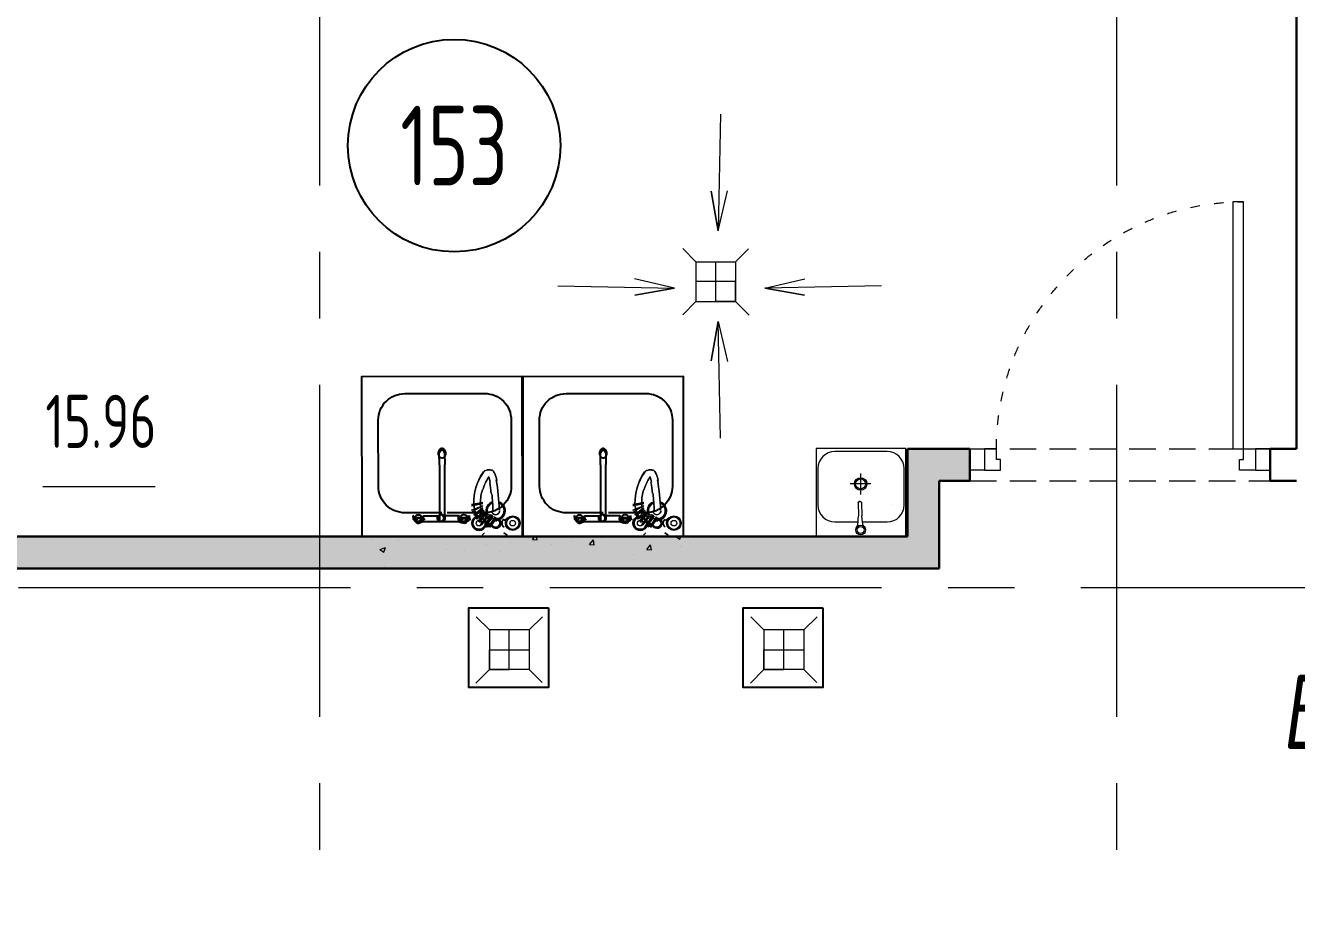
# Model space of a CAD drawing. Header units: millimetres. Extents: x -265044 to 366616, y 0 to 292181.
# Drawn here: x -216342 to -211555, y 114395 to 117716 of the extents above; entities that cross this region are included whole.
import ezdxf
from ezdxf.enums import TextEntityAlignment as Align

# ---------------------------------------------------------------- set-up
doc = ezdxf.new("R2010")
doc.units = ezdxf.units.MM
doc.header["$MEASUREMENT"] = 0
for name, pattern in [('ACAD_ISO03W100', [30, 12, -18]), ('ADSK_Штриховая_ш2 п1', [3, 2, -1]), ('CENTER', [2, 1.25, -0.25, 0.25, -0.25])]:
    doc.linetypes.add(name, pattern=pattern)
doc.layers.get('0').update_dxf_attribs({"color": 250, "lineweight": 9})
for name, color, linetype, lineweight in [('АР_Двери', 5, 'Continuous', 18), ('АР_Маркер экспликации', 239, 'Continuous', 13), ('АР_Номер помещения', 1, 'Continuous', 25), ('АР_Оси', 193, 'Continuous', 9), ('АР_Перегородки газоблок', 165, 'Continuous', 30), ('АР_Перегородки газоблок_Штрих', 165, 'Continuous', 5), ('АР_Помещения_площадь', 19, 'Continuous', 9), ('АР_тонкая линия', 250, 'Continuous', 0), ('ТХ_пищеблок', 30, 'Continuous', 20)]:
    doc.layers.add(name, color=color, linetype=linetype, lineweight=lineweight)
doc.layers.add('АР_ПБ_Двери', color=7, linetype='Continuous', lineweight=15, true_color=0xdb0000)
doc.layers.add('ТХ_ВК_оборуд.ТХ', color=250, linetype='Continuous')
doc.layers.add('ТХ_ВК_трапы', color=5, linetype='Continuous')
doc.styles.add('ISOCPEUR', font='isocpeur.ttf', dxfattribs={"width": 0.7})
doc.styles.get("Standard").update_dxf_attribs({"font": 'isocpeur.ttf'})
doc.styles.add('Архитект', font='isocpeur.ttf', dxfattribs={"width": 0.8, "oblique": 8})

# ---------------------------------------------------------------- blocks, each defined once
blk = doc.blocks.new('*U1050')
at = {"color": 8}
for points in [[(-55, -80), (-55, 0), (-115, 0), (-115, -40), (-100, -40), (-100, -80), (-55, -80)], [(0, 0), (0, -80), (-55, -80), (-55, 0), (0, 0)], [(-1130, 0), (-1130, -80), (-1075, -80), (-1075, 0), (-1130, 0)], [(-1075, -80), (-1075, 0), (-1015, 0), (-1015, -40), (-1030, -40), (-1030, -80), (-1075, -80)]]:
    blk.add_lwpolyline(points, dxfattribs=at)
blk.add_lwpolyline([(-100, -80), (-100, -1010), (-140, -1010), (-140, -80)], close=True, dxfattribs=at)
at = {"color": 8, "linetype": 'ACAD_ISO03W100', "ltscale": 3}
blk.add_arc((-100, -80), 930, 180, 270, dxfattribs=at)
blk = doc.blocks.new('*U52')
at = {"layer": 'АР_Номер помещения', "color": 8}
blk.add_circle((2520.3, -1416.1), 400, dxfattribs=at)
at = {"layer": 'АР_Помещения_площадь', "color": 8}
blk.add_line((1394.2, -2700.6), (971.9, -2700.6), dxfattribs=at)
at = {"color": 8, "style": 'ISOCPEUR', "width": 0.7, "flags": 1}
blk.add_attdef('КАТЕГОРИЯ', (-499.2, -2092.2), '', height=250, dxfattribs=at)
at = {"layer": 'АР_Номер помещения', "color": 8, "style": 'ISOCPEUR', "width": 0.7}
blk.add_attdef('НОМЕР_ПОМЕЩЕНИЯ', text='', height=300, dxfattribs=at).set_placement((2520.3, -1416.1), align=Align.MIDDLE_CENTER)
at = {"layer": 'АР_Помещения_площадь', "color": 8, "lineweight": 30, "width": 0.7, "flags": 104}
blk.add_attdef('ИМЯ_ПОМЕЩЕНИЯ', text='', height=100, dxfattribs=at).set_placement((157.6, 1217.1), align=Align.MIDDLE_CENTER)
at = {"layer": 'АР_Помещения_площадь', "color": 8, "style": 'ISOCPEUR', "width": 0.7}
blk.add_attdef('ПЛОЩАДЬ_ПОМЕЩЕНИЯ', text='', height=200, dxfattribs=at).set_placement((1399.1, -2454.1), align=Align.MIDDLE_RIGHT)
blk = doc.blocks.new('Трап ТХ')
at = {"layer": 'ТХ_ВК_трапы', "color": 8, "lineweight": 0}
for p, q in [((305243.2, -196674.3), (305292.9, -196724.5)), ((305491.2, -196675.5), (305442.2, -196724.5)), ((305292.9, -196724.5), (305292.9, -196874.5)), ((305292.9, -196724.5), (305442.2, -196724.5)), ((305367.6, -196874.5), (305367.6, -196724.5)), ((305442.2, -196724.5), (305442.2, -196874.5)), ((305442.2, -196799.5), (305292.9, -196799.5)), ((305442.2, -196874.5), (305442.2, -196799.5)), ((305243.2, -196924.3), (305292.9, -196874.5)), ((305292.9, -196874.5), (305442.2, -196874.5)), ((305442.2, -196874.5), (305367.6, -196874.5)), ((305493.2, -196925.5), (305442.2, -196874.5))]:
    blk.add_line(p, q, dxfattribs=at)
blk = doc.blocks.new('A$C6f2de472')
at = {"layer": 'АР_тонкая линия', "color": 8, "ltscale": 100}
for p, q in [((54.6, -68.5), (54.6, -734.3)), ((54.6, -734.3), (103.6, -505.6)), ((54.6, -734.3), (9.6, -509.7)), ((9.6, -509.7), (54.6, -734.3))]:
    blk.add_line(p, q, dxfattribs=at)

msp = doc.modelspace()

# ---------------------------------------------------------------- hatches: boundary and pattern name
at = {"layer": 'АР_Перегородки газоблок_Штрих', "ltscale": 100}
h = msp.add_hatch(dxfattribs=at)
h.set_pattern_fill('AR-CONC', color=8, scale=30)
h.set_pattern_definition([(50, (0, 0), (215.17805, -18.82564), [22.5, -247.5]), (355, (0, 0), (-41.6254, 225.65764), [18, -198]), (100.45144, (17.93, -1.57), (173.55265, 206.832), [19.12206, -210.34263]), (46.1842, (0, 60), (320.1724, -49.65578), [33.75, -371.25]), (96.63564, (26.68, 55.86), (280.3986, 292.23558), [28.6831, -315.51413]), (351.18416, (0, 60), (280.3986, 292.2356), [27, -297]), (21, (30, 45), (179.07212, -120.78567), [22.5, -247.5]), (326, (30, 45), (72.9946, 217.54501), [18, -198]), (71.45144, (44.92, 34.93), (252.06671, 96.75935), [19.12206, -210.34263]), (37.5, (0, 0), (3.647957, 99.868156), [0, -195.6, 0, -201, 0, -198.75]), (7.5, (0, 0), (78.92086, 118.323514), [0, -114.6, 0, -191.1, 0, -75.75]), (327.5, (-66.9, 0), (160.14673, -6.766462), [0, -75, 0, -234, 0, -310.5]), (317.5, (-96.9, 0), (174.95585, 30.031495), [0, -97.5, 0, -155.4, 0, -220.5])])
h.paths.add_polyline_path([(-212900.8, 116002.3), (-212785.4, 116002.3), (-212785.4, 116122.3), (-213020.8, 116122.3), (-213020.8, 115792), (-217983.9, 115791.9), (-217983.9, 115671.9), (-212900.8, 115672)])

# ---------------------------------------------------------------- linework, layer by layer
at = {"layer": 'АР_Оси', "color": 8, "linetype": 'CENTER', "ltscale": 1000}
for p, q in [((-215233.9, 134363.2), (-215233.9, 78630.8)), ((-212233.9, 134363.2), (-212233.9, 78630.8)), ((-224367.6, 115600.7), (-141189.2, 115600.7))]:
    msp.add_line(p, q, dxfattribs=at)
at = {"layer": 'АР_Перегородки газоблок', "color": 8, "ltscale": 100}
for p, q in [((-217983.9, 115791.9), (-213020.8, 115792)), ((-217983.9, 115671.9), (-212900.8, 115672))]:
    msp.add_line(p, q, dxfattribs=at)
for points in [[(-211555.4, 116122.3), (-211555.4, 118218.1)], [(-213020.8, 115792), (-213020.8, 116122.3)], [(-213020.8, 116122.3), (-212785.4, 116122.3)], [(-212785.4, 116122.3), (-212785.4, 116002.3)], [(-211655.4, 116002.3), (-211655.4, 116122.3)], [(-211655.4, 116122.3), (-211555.4, 116122.3)], [(-212900.8, 116002.3), (-212900.8, 115672)], [(-212785.4, 116002.3), (-212900.8, 116002.3)], [(-211555.4, 116002.3), (-211655.4, 116002.3)]]:
    msp.add_lwpolyline(points, dxfattribs=at)
at = {"layer": 'АР_Перегородки газоблок_Штрих', "color": 8, "linetype": 'Continuous', "ltscale": 100}
for p, q in [((-213079.5, 115912), (-213079.5, 115912)), ((-215039.8, 115780.5), (-215039.8, 115780.5)), ((-214964.7, 115790.4), (-214964.7, 115790.4)), ((-214448.1, 115783.4), (-214448.1, 115783.4)), ((-214432.7, 115781.4), (-214423.8, 115791.9)), ((-214432.7, 115781.4), (-214414.8, 115779.8)), ((-214414.8, 115779.8), (-214417, 115791.9)), ((-214217.5, 115762.5), (-214203, 115779.8)), ((-214199.6, 115761), (-214203, 115779.8)), ((-214173.7, 115786.6), (-214173.7, 115786.6)), ((-213971.3, 115791.6), (-213971.3, 115791.6)), ((-213892.4, 115791.9), (-213877.5, 115781.9)), ((-213877.5, 115781.9), (-213874.1, 115791.9)), ((-215006.8, 115743.3), (-214985.8, 115751.3)), ((-215006.8, 115743.3), (-214991.8, 115733.2)), ((-214991.8, 115733.2), (-214985.8, 115751.3)), ((-214937, 115776), (-214937, 115776)), ((-214755.4, 115741.7), (-214755.4, 115741.7)), ((-214690.1, 115740.2), (-214690.1, 115740.2)), ((-214603.9, 115760.9), (-214603.9, 115760.9)), ((-214551.9, 115736.8), (-214551.9, 115736.8)), ((-214515.2, 115770.2), (-214515.2, 115770.2)), ((-214362.4, 115761.8), (-214362.4, 115761.8)), ((-214287.3, 115771.7), (-214287.3, 115771.7)), ((-214217.5, 115762.5), (-214199.6, 115761)), ((-214002.3, 115743.7), (-213987.9, 115761)), ((-214002.3, 115743.7), (-213984.4, 115742.2)), ((-213990.4, 115746.4), (-213990.4, 115746.4)), ((-213984.4, 115742.2), (-213987.9, 115761)), ((-213875.7, 115755.3), (-213875.7, 115755.3)), ((-213836.3, 115767.5), (-213836.3, 115767.5)), ((-214050.7, 115725.3), (-214050.7, 115725.3)), ((-214990.6, 115678.9), (-214990.6, 115678.9))]:
    msp.add_line(p, q, dxfattribs=at)
at = {"layer": 'АР_тонкая линия', "color": 8, "linetype": 'ADSK_Штриховая_ш2 п1', "ltscale": 50}
for p, q in [((-212785.4, 116122.3), (-211655.4, 116122)), ((-212785.4, 116002.3), (-211655.4, 116001.8))]:
    msp.add_line(p, q, dxfattribs=at)
at = {"layer": 'ТХ_ВК_оборуд.ТХ', "color": 8, "elevation": 171.1}
for points in [[(-214372.4, 115523.9), (-214372.4, 115223.9), (-214672.4, 115223.9), (-214672.4, 115523.9)], [(-213338.5, 115523.9), (-213338.5, 115223.9), (-213638.5, 115223.9), (-213638.5, 115523.9)]]:
    msp.add_lwpolyline(points, close=True, dxfattribs=at)
at = {"layer": 'ТХ_пищеблок', "color": 8, "linetype": 'ByBlock', "lineweight": -2, "ltscale": 100}
for p, q in [((-214786.1, 116108.6, 0), (-214782.1, 116118.6, 0)), ((-214783.1, 116106.6, 0), (-214776.1, 116118.6, 0)), ((-214782.1, 116118.6, 0), (-214775.1, 116124.6, 0)), ((-214776.1, 116118.6, 0), (-214770.1, 116118.7, 0)), ((-214775.1, 116124.6, 0), (-214771.1, 116124.7, 0)), ((-214771.1, 116124.7, 0), (-214764.1, 116118.7, 0)), ((-214770.1, 116118.7, 0), (-214763.1, 116106.7, 0)), ((-214764.1, 116118.7, 0), (-214760.1, 116108.7, 0)), ((-214179.1, 116108.6, 0), (-214175.1, 116118.6, 0)), ((-214176.1, 116106.6, 0), (-214169.1, 116118.6, 0)), ((-214175.1, 116118.6, 0), (-214168.1, 116124.6, 0)), ((-214169.1, 116118.6, 0), (-214163.1, 116118.7, 0)), ((-214168.1, 116124.6, 0), (-214164.1, 116124.7, 0)), ((-214164.1, 116124.7, 0), (-214157.1, 116118.7, 0)), ((-214163.1, 116118.7, 0), (-214156.1, 116106.7, 0)), ((-214157.1, 116118.7, 0), (-214153.1, 116108.7, 0)), ((-214786.1, 116102.6, 0), (-214786.1, 116108.6, 0)), ((-214782, 116092.6, 0), (-214786.1, 116102.6, 0)), ((-214783, 116062.6, 0), (-214783.1, 116106.6, 0)), ((-214775, 116086.6, 0), (-214782, 116092.6, 0)), ((-214771, 116086.7, 0), (-214775, 116086.6, 0)), ((-214764, 116092.7, 0), (-214771, 116086.7, 0)), ((-214760.1, 116102.7, 0), (-214764, 116092.7, 0)), ((-214763.1, 116106.7, 0), (-214763, 116062.7, 0)), ((-214760.1, 116108.7, 0), (-214760.1, 116102.7, 0)), ((-214179.1, 116102.6, 0), (-214179.1, 116108.6, 0)), ((-214175, 116092.6, 0), (-214179.1, 116102.6, 0)), ((-214176, 116062.6, 0), (-214176.1, 116106.6, 0)), ((-214168, 116086.6, 0), (-214175, 116092.6, 0)), ((-214164, 116086.7, 0), (-214168, 116086.6, 0)), ((-214157, 116092.7, 0), (-214164, 116086.7, 0)), ((-214153.1, 116102.7, 0), (-214157, 116092.7, 0)), ((-214156.1, 116106.7, 0), (-214156, 116062.7, 0)), ((-214153.1, 116108.7, 0), (-214153.1, 116102.7, 0)), ((-214783, 116062.6, 0), (-214782.8, 115853.7, 0)), ((-214762.8, 115853.6, 0), (-214763, 116062.7, 0)), ((-214176, 116062.6, 0), (-214175.8, 115853.7, 0)), ((-214155.8, 115853.6, 0), (-214156, 116062.7, 0)), ((-214866.4, 115846.8, 0), (-214882.3, 115870.9, 0)), ((-214882.3, 115870.9, 0), (-214881.3, 115857.9, 0)), ((-214866.4, 115846.8, 0), (-214882.3, 115870.9, 0)), ((-214870.4, 115844.8, 0), (-214881.3, 115857.9, 0)), ((-214870.4, 115844.8, 0), (-214881.3, 115857.9, 0)), ((-214875.8, 115862.9, 0), (-214878.8, 115854, 0)), ((-214875.8, 115862.9, 0), (-214878.8, 115854, 0)), ((-214877.3, 115856.8, 0), (-214877.3, 115866.8, 0)), ((-214877.3, 115856.8, 0), (-214877.3, 115866.8, 0)), ((-214877.3, 115856.8, 0), (-214867.3, 115847.8, 0)), ((-214877.3, 115856.8, 0), (-214867.3, 115847.8, 0)), ((-214845.8, 115863.9, 0), (-214875.8, 115862.9, 0)), ((-214845.8, 115863.9, 0), (-214875.8, 115862.9, 0)), ((-214863.8, 115859.9, 0), (-214873.9, 115849.9, 0)), ((-214863.8, 115859.9, 0), (-214873.9, 115849.9, 0)), ((-214870.4, 115844.8, 0), (-214868.3, 115847.8, 0)), ((-214870.4, 115844.8, 0), (-214868.3, 115847.8, 0)), ((-214870.4, 115844.8, 0), (-214865.4, 115840.8, 0)), ((-214870.4, 115844.8, 0), (-214865.4, 115840.8, 0)), ((-214868.3, 115847.8, 0), (-214866.4, 115846.8, 0)), ((-214868.3, 115847.8, 0), (-214866.4, 115846.8, 0)), ((-214867.3, 115847.8, 0), (-214855.3, 115847.8, 0)), ((-214867.3, 115847.8, 0), (-214855.3, 115847.8, 0)), ((-214859.4, 115845.8, 0), (-214866.4, 115846.8, 0)), ((-214859.4, 115845.8, 0), (-214866.4, 115846.8, 0)), ((-214865.4, 115840.8, 0), (-214856.4, 115843.8, 0)), ((-214865.4, 115840.8, 0), (-214856.4, 115843.8, 0)), ((-214851.8, 115859.9, 0), (-214863.8, 115859.9, 0)), ((-214851.8, 115859.9, 0), (-214863.8, 115859.9, 0)), ((-214859.4, 115845.8, 0), (-214858.3, 115847.8, 0)), ((-214859.4, 115845.8, 0), (-214858.3, 115847.8, 0)), ((-214844.3, 115867.8, 0), (-214858.3, 115847.8, 0)), ((-214844.3, 115867.8, 0), (-214858.3, 115847.8, 0)), ((-214858.3, 115847.8, 0), (-214847.3, 115849.8, 0)), ((-214858.3, 115847.8, 0), (-214847.3, 115849.8, 0)), ((-214845.3, 115847.8, 0), (-214856.4, 115843.8, 0)), ((-214845.3, 115847.8, 0), (-214856.4, 115843.8, 0)), ((-214855.3, 115847.8, 0), (-214845.3, 115856.8, 0)), ((-214855.3, 115847.8, 0), (-214845.3, 115856.8, 0)), ((-214841.9, 115849.9, 0), (-214851.8, 115859.9, 0)), ((-214841.9, 115849.9, 0), (-214851.8, 115859.9, 0)), ((-214847.3, 115849.8, 0), (-214842.3, 115858.8, 0)), ((-214847.3, 115849.8, 0), (-214842.3, 115858.8, 0)), ((-214837.8, 115853.9, 0), (-214845.8, 115863.9, 0)), ((-214837.8, 115853.9, 0), (-214845.8, 115863.9, 0)), ((-214845.3, 115856.8, 0), (-214845.3, 115866.8, 0)), ((-214845.3, 115856.8, 0), (-214845.3, 115866.8, 0)), ((-214845.3, 115847.8, 0), (-214841.3, 115856.8, 0)), ((-214845.3, 115847.8, 0), (-214841.3, 115856.8, 0)), ((-214707.2, 115847.9, 0), (-214845.3, 115847.8, 0)), ((-214844.3, 115867.8, 0), (-214841.3, 115870.8, 0)), ((-214844.3, 115867.8, 0), (-214841.3, 115870.8, 0)), ((-214842.3, 115858.8, 0), (-214844.3, 115867.8, 0)), ((-214842.3, 115858.8, 0), (-214844.3, 115867.8, 0)), ((-214841.3, 115870.8, 0), (-214842.3, 115867.8, 0)), ((-214841.3, 115870.8, 0), (-214842.3, 115867.8, 0)), ((-214841.3, 115856.8, 0), (-214842.3, 115867.8, 0)), ((-214841.3, 115856.8, 0), (-214842.3, 115867.8, 0)), ((-214841.4, 115870.5, 0), (-214786.3, 115870.5, 0)), ((-214782.3, 115873.7, 0), (-214791.3, 115866.7, 0)), ((-214782.3, 115873.7, 0), (-214791.3, 115866.7, 0)), ((-214791.3, 115866.7, 0), (-214791.3, 115856.7, 0)), ((-214791.3, 115866.7, 0), (-214791.3, 115856.7, 0)), ((-214791.3, 115856.7, 0), (-214782.3, 115849.7, 0)), ((-214791.3, 115856.7, 0), (-214782.3, 115849.7, 0)), ((-214781.3, 115873.7, 0), (-214788.3, 115866.7, 0)), ((-214781.3, 115873.7, 0), (-214788.3, 115866.7, 0)), ((-214788.3, 115866.7, 0), (-214788.3, 115855.7, 0)), ((-214788.3, 115866.7, 0), (-214788.3, 115855.7, 0)), ((-214788.3, 115855.7, 0), (-214781.3, 115848.7, 0)), ((-214788.3, 115855.7, 0), (-214781.3, 115848.7, 0)), ((-214786.4, 115864.5, 0), (-214779.4, 115873.6, 0)), ((-214786.4, 115858.6, 0), (-214786.4, 115864.5, 0)), ((-214786.3, 115858.7, 0), (-214779.3, 115848.7, 0)), ((-214786.3, 115858.7, 0), (-214779.3, 115848.7, 0)), ((-214770.3, 115873.6, 0), (-214782.3, 115873.7, 0)), ((-214770.3, 115873.6, 0), (-214782.3, 115873.7, 0)), ((-214782.3, 115849.7, 0), (-214770.3, 115849.6, 0)), ((-214782.3, 115849.7, 0), (-214770.3, 115849.6, 0)), ((-214781.3, 115848.7, 0), (-214771.3, 115848.7, 0)), ((-214781.3, 115848.7, 0), (-214771.3, 115848.7, 0)), ((-214766.3, 115864.5, 0), (-214773.4, 115873.7, 0)), ((-214773.3, 115848.7, 0), (-214766.3, 115858.6, 0)), ((-214773.3, 115848.7, 0), (-214766.3, 115858.6, 0)), ((-214764.3, 115866.6, 0), (-214771.3, 115873.7, 0)), ((-214764.3, 115866.6, 0), (-214771.3, 115873.7, 0)), ((-214771.3, 115848.7, 0), (-214764.3, 115855.6, 0)), ((-214771.3, 115848.7, 0), (-214764.3, 115855.6, 0)), ((-214761.3, 115866.6, 0), (-214770.3, 115873.6, 0)), ((-214761.3, 115866.6, 0), (-214770.3, 115873.6, 0)), ((-214770.3, 115849.6, 0), (-214761.3, 115856.6, 0)), ((-214770.3, 115849.6, 0), (-214761.3, 115856.6, 0)), ((-214711.2, 115870.6, 0), (-214766.3, 115870.5, 0)), ((-214766.3, 115858.6, 0), (-214766.3, 115864.5, 0)), ((-214764.3, 115855.6, 0), (-214764.3, 115866.6, 0)), ((-214764.3, 115855.6, 0), (-214764.3, 115866.6, 0)), ((-214761.3, 115856.6, 0), (-214761.3, 115866.6, 0)), ((-214761.3, 115856.6, 0), (-214761.3, 115866.6, 0)), ((-214711.3, 115870.9, 0), (-214710.3, 115867.9, 0)), ((-214708.3, 115867.9, 0), (-214711.3, 115870.9, 0)), ((-214711.3, 115870.9, 0), (-214710.3, 115867.9, 0)), ((-214708.3, 115867.9, 0), (-214711.3, 115870.9, 0)), ((-214711.2, 115856.9, 0), (-214710.3, 115867.9, 0)), ((-214711.2, 115856.9, 0), (-214710.3, 115867.9, 0)), ((-214707.2, 115847.9, 0), (-214711.2, 115856.9, 0)), ((-214707.2, 115847.9, 0), (-214711.2, 115856.9, 0)), ((-214710.2, 115858.9, 0), (-214708.3, 115867.9, 0)), ((-214710.2, 115858.9, 0), (-214708.3, 115867.9, 0)), ((-214705.2, 115849.9, 0), (-214710.2, 115858.9, 0)), ((-214705.2, 115849.9, 0), (-214710.2, 115858.9, 0)), ((-214708.3, 115867.9, 0), (-214694.2, 115848, 0)), ((-214708.3, 115867.9, 0), (-214694.2, 115848, 0)), ((-214707.8, 115854, 0), (-214699.9, 115864, 0)), ((-214707.8, 115854, 0), (-214699.9, 115864, 0)), ((-214707.2, 115856.9, 0), (-214707.3, 115866.9, 0)), ((-214707.2, 115856.9, 0), (-214707.3, 115866.9, 0)), ((-214697.2, 115847.9, 0), (-214707.2, 115856.9, 0)), ((-214697.2, 115847.9, 0), (-214707.2, 115856.9, 0)), ((-214707.2, 115847.9, 0), (-214696.2, 115843.9, 0)), ((-214707.2, 115847.9, 0), (-214696.2, 115843.9, 0)), ((-214694.2, 115848, 0), (-214705.2, 115849.9, 0)), ((-214694.2, 115848, 0), (-214705.2, 115849.9, 0)), ((-214703.8, 115850, 0), (-214693.9, 115860, 0)), ((-214703.8, 115850, 0), (-214693.9, 115860, 0)), ((-214699.9, 115864, 0), (-214669.9, 115863.1, 0)), ((-214699.9, 115864, 0), (-214669.9, 115863.1, 0)), ((-214685.2, 115848, 0), (-214697.2, 115847.9, 0)), ((-214685.2, 115848, 0), (-214697.2, 115847.9, 0)), ((-214687.2, 115841, 0), (-214696.2, 115843.9, 0)), ((-214687.2, 115841, 0), (-214696.2, 115843.9, 0)), ((-214693.2, 115846, 0), (-214694.2, 115848, 0)), ((-214693.2, 115846, 0), (-214694.2, 115848, 0)), ((-214693.9, 115860, 0), (-214681.9, 115860.1, 0)), ((-214693.9, 115860, 0), (-214681.9, 115860.1, 0)), ((-214693.2, 115846, 0), (-214686.2, 115847, 0)), ((-214693.2, 115846, 0), (-214686.2, 115847, 0)), ((-214682.2, 115845, 0), (-214687.2, 115841, 0)), ((-214682.2, 115845, 0), (-214687.2, 115841, 0)), ((-214686.2, 115847, 0), (-214670.3, 115871, 0)), ((-214686.2, 115847, 0), (-214670.3, 115871, 0)), ((-214684.2, 115848, 0), (-214686.2, 115847, 0)), ((-214684.2, 115848, 0), (-214686.2, 115847, 0)), ((-214675.2, 115857, 0), (-214685.2, 115848, 0)), ((-214675.2, 115857, 0), (-214685.2, 115848, 0)), ((-214682.2, 115845, 0), (-214684.2, 115848, 0)), ((-214682.2, 115845, 0), (-214684.2, 115848, 0)), ((-214682.2, 115845, 0), (-214671.2, 115858, 0)), ((-214682.2, 115845, 0), (-214671.2, 115858, 0)), ((-214681.9, 115860.1, 0), (-214671.8, 115850.1, 0)), ((-214681.9, 115860.1, 0), (-214671.8, 115850.1, 0)), ((-214675.2, 115857, 0), (-214675.3, 115867, 0)), ((-214675.2, 115857, 0), (-214675.3, 115867, 0)), ((-214670.3, 115871, 0), (-214671.2, 115858, 0)), ((-214669.9, 115863.1, 0), (-214666.8, 115854.1, 0)), ((-214669.9, 115863.1, 0), (-214666.8, 115854.1, 0)), ((-214259.4, 115846.8, 0), (-214275.3, 115870.9, 0)), ((-214275.3, 115870.9, 0), (-214274.3, 115857.9, 0)), ((-214259.4, 115846.8, 0), (-214275.3, 115870.9, 0)), ((-214263.4, 115844.8, 0), (-214274.3, 115857.9, 0)), ((-214263.4, 115844.8, 0), (-214274.3, 115857.9, 0)), ((-214268.8, 115862.9, 0), (-214271.8, 115854, 0)), ((-214268.8, 115862.9, 0), (-214271.8, 115854, 0)), ((-214270.3, 115856.8, 0), (-214270.3, 115866.8, 0)), ((-214270.3, 115856.8, 0), (-214270.3, 115866.8, 0)), ((-214270.3, 115856.8, 0), (-214260.3, 115847.8, 0)), ((-214270.3, 115856.8, 0), (-214260.3, 115847.8, 0)), ((-214238.8, 115863.9, 0), (-214268.8, 115862.9, 0)), ((-214238.8, 115863.9, 0), (-214268.8, 115862.9, 0)), ((-214256.8, 115859.9, 0), (-214266.9, 115849.9, 0)), ((-214256.8, 115859.9, 0), (-214266.9, 115849.9, 0)), ((-214263.4, 115844.8, 0), (-214261.3, 115847.8, 0)), ((-214263.4, 115844.8, 0), (-214261.3, 115847.8, 0)), ((-214263.4, 115844.8, 0), (-214258.4, 115840.8, 0)), ((-214263.4, 115844.8, 0), (-214258.4, 115840.8, 0)), ((-214261.3, 115847.8, 0), (-214259.4, 115846.8, 0)), ((-214261.3, 115847.8, 0), (-214259.4, 115846.8, 0)), ((-214260.3, 115847.8, 0), (-214248.3, 115847.8, 0)), ((-214260.3, 115847.8, 0), (-214248.3, 115847.8, 0)), ((-214252.4, 115845.8, 0), (-214259.4, 115846.8, 0)), ((-214252.4, 115845.8, 0), (-214259.4, 115846.8, 0)), ((-214258.4, 115840.8, 0), (-214249.4, 115843.8, 0)), ((-214258.4, 115840.8, 0), (-214249.4, 115843.8, 0)), ((-214244.8, 115859.9, 0), (-214256.8, 115859.9, 0)), ((-214244.8, 115859.9, 0), (-214256.8, 115859.9, 0)), ((-214252.4, 115845.8, 0), (-214251.3, 115847.8, 0)), ((-214252.4, 115845.8, 0), (-214251.3, 115847.8, 0)), ((-214237.3, 115867.8, 0), (-214251.3, 115847.8, 0)), ((-214237.3, 115867.8, 0), (-214251.3, 115847.8, 0)), ((-214251.3, 115847.8, 0), (-214240.3, 115849.8, 0)), ((-214251.3, 115847.8, 0), (-214240.3, 115849.8, 0)), ((-214238.3, 115847.8, 0), (-214249.4, 115843.8, 0)), ((-214238.3, 115847.8, 0), (-214249.4, 115843.8, 0)), ((-214248.3, 115847.8, 0), (-214238.3, 115856.8, 0)), ((-214248.3, 115847.8, 0), (-214238.3, 115856.8, 0)), ((-214234.9, 115849.9, 0), (-214244.8, 115859.9, 0)), ((-214234.9, 115849.9, 0), (-214244.8, 115859.9, 0)), ((-214240.3, 115849.8, 0), (-214235.3, 115858.8, 0)), ((-214240.3, 115849.8, 0), (-214235.3, 115858.8, 0)), ((-214230.8, 115853.9, 0), (-214238.8, 115863.9, 0)), ((-214230.8, 115853.9, 0), (-214238.8, 115863.9, 0)), ((-214238.3, 115856.8, 0), (-214238.3, 115866.8, 0)), ((-214238.3, 115856.8, 0), (-214238.3, 115866.8, 0)), ((-214238.3, 115847.8, 0), (-214234.3, 115856.8, 0)), ((-214238.3, 115847.8, 0), (-214234.3, 115856.8, 0)), ((-214100.2, 115847.9, 0), (-214238.3, 115847.8, 0)), ((-214237.3, 115867.8, 0), (-214234.3, 115870.8, 0)), ((-214237.3, 115867.8, 0), (-214234.3, 115870.8, 0)), ((-214235.3, 115858.8, 0), (-214237.3, 115867.8, 0)), ((-214235.3, 115858.8, 0), (-214237.3, 115867.8, 0)), ((-214234.3, 115870.8, 0), (-214235.3, 115867.8, 0)), ((-214234.3, 115870.8, 0), (-214235.3, 115867.8, 0)), ((-214234.3, 115856.8, 0), (-214235.3, 115867.8, 0)), ((-214234.3, 115856.8, 0), (-214235.3, 115867.8, 0)), ((-214234.4, 115870.5, 0), (-214179.3, 115870.5, 0)), ((-214175.3, 115873.7, 0), (-214184.3, 115866.7, 0)), ((-214175.3, 115873.7, 0), (-214184.3, 115866.7, 0)), ((-214184.3, 115866.7, 0), (-214184.3, 115856.7, 0)), ((-214184.3, 115866.7, 0), (-214184.3, 115856.7, 0)), ((-214184.3, 115856.7, 0), (-214175.3, 115849.7, 0)), ((-214184.3, 115856.7, 0), (-214175.3, 115849.7, 0)), ((-214174.3, 115873.7, 0), (-214181.3, 115866.7, 0)), ((-214174.3, 115873.7, 0), (-214181.3, 115866.7, 0)), ((-214181.3, 115866.7, 0), (-214181.3, 115855.7, 0)), ((-214181.3, 115866.7, 0), (-214181.3, 115855.7, 0)), ((-214181.3, 115855.7, 0), (-214174.3, 115848.7, 0)), ((-214181.3, 115855.7, 0), (-214174.3, 115848.7, 0)), ((-214179.4, 115864.5, 0), (-214172.4, 115873.6, 0)), ((-214179.4, 115858.6, 0), (-214179.4, 115864.5, 0)), ((-214179.3, 115858.7, 0), (-214172.3, 115848.7, 0)), ((-214179.3, 115858.7, 0), (-214172.3, 115848.7, 0)), ((-214163.3, 115873.6, 0), (-214175.3, 115873.7, 0)), ((-214163.3, 115873.6, 0), (-214175.3, 115873.7, 0)), ((-214175.3, 115849.7, 0), (-214163.3, 115849.6, 0)), ((-214175.3, 115849.7, 0), (-214163.3, 115849.6, 0)), ((-214174.3, 115848.7, 0), (-214164.3, 115848.7, 0)), ((-214174.3, 115848.7, 0), (-214164.3, 115848.7, 0)), ((-214159.3, 115864.5, 0), (-214166.4, 115873.7, 0)), ((-214166.3, 115848.7, 0), (-214159.3, 115858.6, 0)), ((-214166.3, 115848.7, 0), (-214159.3, 115858.6, 0)), ((-214157.3, 115866.6, 0), (-214164.3, 115873.7, 0)), ((-214157.3, 115866.6, 0), (-214164.3, 115873.7, 0)), ((-214164.3, 115848.7, 0), (-214157.3, 115855.6, 0)), ((-214164.3, 115848.7, 0), (-214157.3, 115855.6, 0)), ((-214154.3, 115866.6, 0), (-214163.3, 115873.6, 0)), ((-214154.3, 115866.6, 0), (-214163.3, 115873.6, 0)), ((-214163.3, 115849.6, 0), (-214154.3, 115856.6, 0)), ((-214163.3, 115849.6, 0), (-214154.3, 115856.6, 0)), ((-214104.2, 115870.6, 0), (-214159.3, 115870.5, 0)), ((-214159.3, 115858.6, 0), (-214159.3, 115864.5, 0)), ((-214157.3, 115855.6, 0), (-214157.3, 115866.6, 0)), ((-214157.3, 115855.6, 0), (-214157.3, 115866.6, 0)), ((-214154.3, 115856.6, 0), (-214154.3, 115866.6, 0)), ((-214154.3, 115856.6, 0), (-214154.3, 115866.6, 0)), ((-214104.3, 115870.9, 0), (-214103.3, 115867.9, 0)), ((-214101.3, 115867.9, 0), (-214104.3, 115870.9, 0)), ((-214104.3, 115870.9, 0), (-214103.3, 115867.9, 0)), ((-214101.3, 115867.9, 0), (-214104.3, 115870.9, 0)), ((-214104.2, 115856.9, 0), (-214103.3, 115867.9, 0)), ((-214104.2, 115856.9, 0), (-214103.3, 115867.9, 0)), ((-214100.2, 115847.9, 0), (-214104.2, 115856.9, 0)), ((-214100.2, 115847.9, 0), (-214104.2, 115856.9, 0)), ((-214103.2, 115858.9, 0), (-214101.3, 115867.9, 0)), ((-214103.2, 115858.9, 0), (-214101.3, 115867.9, 0)), ((-214098.2, 115849.9, 0), (-214103.2, 115858.9, 0)), ((-214098.2, 115849.9, 0), (-214103.2, 115858.9, 0)), ((-214101.3, 115867.9, 0), (-214087.2, 115848, 0)), ((-214101.3, 115867.9, 0), (-214087.2, 115848, 0)), ((-214100.8, 115854, 0), (-214092.9, 115864, 0)), ((-214100.8, 115854, 0), (-214092.9, 115864, 0)), ((-214100.2, 115856.9, 0), (-214100.3, 115866.9, 0)), ((-214100.2, 115856.9, 0), (-214100.3, 115866.9, 0)), ((-214090.2, 115847.9, 0), (-214100.2, 115856.9, 0)), ((-214090.2, 115847.9, 0), (-214100.2, 115856.9, 0)), ((-214100.2, 115847.9, 0), (-214089.2, 115843.9, 0)), ((-214100.2, 115847.9, 0), (-214089.2, 115843.9, 0)), ((-214087.2, 115848, 0), (-214098.2, 115849.9, 0)), ((-214087.2, 115848, 0), (-214098.2, 115849.9, 0)), ((-214096.8, 115850, 0), (-214086.9, 115860, 0)), ((-214096.8, 115850, 0), (-214086.9, 115860, 0)), ((-214092.9, 115864, 0), (-214062.9, 115863.1, 0)), ((-214092.9, 115864, 0), (-214062.9, 115863.1, 0)), ((-214078.2, 115848, 0), (-214090.2, 115847.9, 0)), ((-214078.2, 115848, 0), (-214090.2, 115847.9, 0)), ((-214080.2, 115841, 0), (-214089.2, 115843.9, 0)), ((-214080.2, 115841, 0), (-214089.2, 115843.9, 0)), ((-214086.2, 115846, 0), (-214087.2, 115848, 0)), ((-214086.2, 115846, 0), (-214087.2, 115848, 0)), ((-214086.9, 115860, 0), (-214074.9, 115860.1, 0)), ((-214086.9, 115860, 0), (-214074.9, 115860.1, 0)), ((-214086.2, 115846, 0), (-214079.2, 115847, 0)), ((-214086.2, 115846, 0), (-214079.2, 115847, 0)), ((-214075.2, 115845, 0), (-214080.2, 115841, 0)), ((-214075.2, 115845, 0), (-214080.2, 115841, 0)), ((-214079.2, 115847, 0), (-214063.3, 115871, 0)), ((-214079.2, 115847, 0), (-214063.3, 115871, 0)), ((-214077.2, 115848, 0), (-214079.2, 115847, 0)), ((-214077.2, 115848, 0), (-214079.2, 115847, 0)), ((-214068.2, 115857, 0), (-214078.2, 115848, 0)), ((-214068.2, 115857, 0), (-214078.2, 115848, 0)), ((-214075.2, 115845, 0), (-214077.2, 115848, 0)), ((-214075.2, 115845, 0), (-214077.2, 115848, 0)), ((-214075.2, 115845, 0), (-214064.2, 115858, 0)), ((-214075.2, 115845, 0), (-214064.2, 115858, 0)), ((-214074.9, 115860.1, 0), (-214064.8, 115850.1, 0)), ((-214074.9, 115860.1, 0), (-214064.8, 115850.1, 0)), ((-214068.2, 115857, 0), (-214068.3, 115867, 0)), ((-214068.2, 115857, 0), (-214068.3, 115867, 0)), ((-214063.3, 115871, 0), (-214064.2, 115858, 0)), ((-214062.9, 115863.1, 0), (-214059.8, 115854.1, 0)), ((-214062.9, 115863.1, 0), (-214059.8, 115854.1, 0))]:
    msp.add_line(p, q, dxfattribs=at)
at = {"layer": 'ТХ_пищеблок', "color": 8}
for p, q in [((-213026.8, 116124), (-213363.8, 116124)), ((-213363.8, 116124), (-213363.8, 115792)), ((-213026.8, 115792), (-213026.8, 116124)), ((-213096.8, 116112), (-213293.8, 116112)), ((-213357.8, 116048), (-213357.8, 115911)), ((-213196.8, 116028.8), (-213196.7, 115950.5)), ((-213032.8, 115911), (-213032.8, 116048)), ((-213158.1, 115990), (-213236.4, 115990)), ((-213205.6, 115921.4), (-213204.9, 115922.3)), ((-213204.9, 115922.3), (-213204.1, 115923)), ((-213204.9, 115922.3), (-213204.1, 115923)), ((-213204.1, 115923), (-213203.2, 115923.6)), ((-213204.1, 115923), (-213203.2, 115923.6)), ((-213203.4, 115923.8), (-213202.9, 115924.1)), ((-213203.2, 115923.6), (-213202.2, 115924.1)), ((-213203.2, 115923.6), (-213202.2, 115924.1)), ((-213202.9, 115924.1), (-213202.1, 115924.5)), ((-213202.6, 115924.1), (-213201.5, 115924.4)), ((-213202.6, 115924.1), (-213201.5, 115924.4)), ((-213202.1, 115924.5), (-213201.3, 115924.7)), ((-213201.5, 115924.4), (-213200.4, 115924.5)), ((-213201.5, 115924.4), (-213200.4, 115924.5)), ((-213201.3, 115924.7), (-213200.4, 115924.8)), ((-213200.4, 115924.8), (-213199.6, 115924.7)), ((-213200.4, 115924.5), (-213199.3, 115924.5)), ((-213200.4, 115924.5), (-213199.3, 115924.5)), ((-213199.6, 115924.7), (-213198.8, 115924.6)), ((-213199.3, 115924.5), (-213198.3, 115924.3)), ((-213199.3, 115924.5), (-213198.3, 115924.3)), ((-213198.8, 115924.6), (-213198, 115924.3)), ((-213198, 115924.3), (-213197.4, 115923.9)), ((-213197.9, 115924.2), (-213196.8, 115923.8)), ((-213197.9, 115924.2), (-213196.8, 115923.8)), ((-213196.8, 115923.8), (-213195.9, 115923.3)), ((-213196.8, 115923.8), (-213195.9, 115923.3)), ((-213195.9, 115923.3), (-213195.1, 115922.6)), ((-213195.9, 115923.3), (-213195.1, 115922.6)), ((-213195.1, 115922.6), (-213194.4, 115921.8)), ((-213206.3, 115919.6), (-213206, 115920.5)), ((-213206.3, 115919.6), (-213206, 115920.5)), ((-213206.3, 115919.6), (-213204.9, 115869.2)), ((-213206.3, 115919.6), (-213204.9, 115869.2)), ((-213206, 115920.5), (-213205.6, 115921.4)), ((-213194.4, 115921.8), (-213193.9, 115920.9)), ((-213194.4, 115921.8), (-213193.9, 115920.9)), ((-213193.9, 115920.9), (-213193.6, 115919.9)), ((-213193.9, 115920.9), (-213193.6, 115919.9)), ((-213193.6, 115919.9), (-213192.1, 115870.5)), ((-213293.8, 115847), (-213206.5, 115847)), ((-213209.8, 115829.6), (-213208.5, 115833)), ((-213208.5, 115832.9), (-213207.4, 115838.8)), ((-213207.4, 115838.8), (-213206.5, 115846.8)), ((-213206.5, 115846.8), (-213205.5, 115857.8)), ((-213205.5, 115857.8), (-213204.9, 115869.2)), ((-213192.2, 115870.6), (-213192.1, 115870.5)), ((-213192.1, 115870.5), (-213192, 115869.5)), ((-213192.1, 115870.5), (-213192, 115869.5)), ((-213190.8, 115858.2), (-213192, 115869.5)), ((-213189.5, 115847.9), (-213190.8, 115858.2)), ((-213188.2, 115840), (-213189.5, 115847.9)), ((-213189.4, 115847), (-213096.8, 115847)), ((-213186.7, 115834.1), (-213188.2, 115840)), ((-213185.2, 115830.9), (-213186.7, 115834.3)), ((-213185.2, 115830.9), (-213186.7, 115834.3)), ((-213378.8, 115793.7), (-213041.8, 115793.7))]:
    msp.add_line(p, q, dxfattribs=at)
at = {"layer": 'ТХ_пищеблок', "color": 8, "linetype": 'ByBlock', "lineweight": -2, "ltscale": 100, "elevation": 0}
for points in [[(-215075.3, 115793.6), (-214470.3, 115794.1), (-214470.8, 116394.1), (-215075.8, 116393.6), (-215075.3, 115793.6)], [(-214468.3, 115793.6), (-213863.3, 115794.1), (-213863.8, 116394.1), (-214468.8, 116393.6), (-214468.3, 115793.6)]]:
    msp.add_lwpolyline(points, dxfattribs=at)
for points in [[(-214773.4, 115881.6), (-214912.6, 115881.4, -0.414214), (-215012.7, 115981.3), (-215012.9, 116230.2, -0.414214), (-214913, 116330.3), (-214612.7, 116330.5, -0.414214), (-214512.6, 116230.6), (-214512.4, 115981.8, -0.414214), (-214612.3, 115881.7), (-214753.4, 115881.6)], [(-214166.4, 115881.6), (-214305.6, 115881.4, -0.414214), (-214405.7, 115981.3), (-214405.9, 116230.2, -0.414214), (-214306, 116330.3), (-214005.7, 116330.5, -0.414214), (-213905.6, 116230.6), (-213905.4, 115981.8, -0.414214), (-214005.3, 115881.7), (-214146.4, 115881.6)]]:
    msp.add_lwpolyline(points, format="xyb", dxfattribs=at)
at = {"layer": 'ТХ_пищеблок', "color": 8, "lineweight": 0, "elevation": 0}
for points in [[(-214619.7, 116032, -0.098402), (-214607.9, 116042.3, 0.098402), (-214619.2, 116030.9, 0.153885), (-214653.5, 115915.1, -0.153885), (-214619.7, 116032)], [(-214012.7, 116032, -0.098402), (-214000.9, 116042.3, 0.098402), (-214012.2, 116030.9, 0.153885), (-214046.5, 115915.1, -0.153885), (-214012.7, 116032)], [(-214579.6, 115829.7, -0.016359), (-214599.2, 115842.7, 0.016359), (-214578.2, 115830, 1.000109), (-214562.2, 115854.9, -1.000109), (-214579.6, 115829.7)], [(-213972.6, 115829.7, -0.016359), (-213992.2, 115842.7, 0.016359), (-213971.2, 115830, 1.000109), (-213955.2, 115854.9, -1.000109), (-213972.6, 115829.7)]]:
    msp.add_lwpolyline(points, format="xyb", dxfattribs=at)
for points in [[(-214587, 116040.9, 0.263202), (-214605.7, 116041, -0.263202)], [(-214576.6, 116033.7, 0.128446), (-214586.3, 116043.6, -0.128446)], [(-214566.2, 116003.6, 0.076793), (-214575.9, 116032.3, -0.076793)], [(-213980, 116040.9, 0.263202), (-213998.7, 116041, -0.263202)], [(-213969.6, 116033.7, 0.128446), (-213979.3, 116043.6, -0.128446)], [(-213959.2, 116003.6, 0.076793), (-213968.9, 116032.3, -0.076793)], [(-214598.1, 116014.1, 0.086562), (-214619, 115968.5, -0.086562)], [(-214591.6, 115996.8, 0.048642), (-214597.4, 116017.8, -0.048642)], [(-214587.8, 115954.3, 0.021688), (-214593.5, 115995.9, -0.021688)], [(-214557, 115891.5, 0.030153), (-214568.9, 116005.9, -0.030153)], [(-213991.1, 116014.1, 0.086562), (-214012, 115968.5, -0.086562)], [(-213984.6, 115996.8, 0.048642), (-213990.4, 116017.8, -0.048642)], [(-213980.8, 115954.3, 0.021688), (-213986.5, 115995.9, -0.021688)], [(-213950, 115891.5, 0.030153), (-213961.9, 116005.9, -0.030153)], [(-214620.6, 115969.6, 0.073497), (-214628.1, 115918.8, -0.073497)], [(-214580.6, 115889, 0.008531), (-214585.4, 115952.6, -0.008531)], [(-214577, 115853.5, 0.921844), (-214559.4, 115923, -0.921844)], [(-214013.6, 115969.6, 0.073497), (-214021.1, 115918.8, -0.073497)], [(-213973.6, 115889, 0.008531), (-213978.4, 115952.6, -0.008531)], [(-213970, 115853.5, 0.921844), (-213952.4, 115923, -0.921844)], [(-214653.3, 115913.1, 0.043708), (-214651, 115897.4, -0.043708)], [(-214650, 115893.7, 0.038822), (-214645.2, 115880.6, -0.038822)], [(-214643.5, 115877.1, 0.030446), (-214637.9, 115867.6, -0.030446)], [(-214587, 115921.2, 0.423103), (-214602.7, 115872, -0.423103)], [(-214585.8, 115917, 0.413779), (-214599.1, 115874.2, -0.413779)], [(-214593.7, 115875.5, 0.071497), (-214584.3, 115871.3, -0.071497)], [(-214587.9, 115862.1, 1.108707), (-214560, 115918.8, -1.108707)], [(-214585.8, 115889, 1.000049), (-214556.2, 115889, -1.000049)], [(-214046.3, 115913.1, 0.043708), (-214044, 115897.4, -0.043708)], [(-214043, 115893.7, 0.038822), (-214038.2, 115880.6, -0.038822)], [(-214036.5, 115877.1, 0.030446), (-214030.9, 115867.6, -0.030446)], [(-213980, 115921.2, 0.423103), (-213995.7, 115872, -0.423103)], [(-213978.8, 115917, 0.413779), (-213992.1, 115874.2, -0.413779)], [(-213986.7, 115875.5, 0.071497), (-213977.3, 115871.3, -0.071497)], [(-213980.9, 115862.1, 1.108707), (-213953, 115918.8, -1.108707)], [(-213978.8, 115889, 1.000049), (-213949.2, 115889, -1.000049)], [(-214632.5, 115869.9, 3.349514), (-214608, 115852.3, -3.349514)], [(-214636.2, 115865.6, 2.5734), (-214610.9, 115847, -2.5734)], [(-214633.3, 115865.6, 0.021049), (-214626.7, 115857.4, -0.021049)], [(-214621.4, 115862.2, 0.121122), (-214632, 115865.6, -0.121122)], [(-214627.6, 115871.5, 0.020071), (-214620.5, 115864.4, -0.020071)], [(-214620.4, 115858.9, 0.006867), (-214613, 115852.9, -0.006867)], [(-214612.3, 115851.6, 0.111571), (-214618.3, 115859.9, -0.111571)], [(-214610, 115850.6, 0.006878), (-214602.3, 115844.9, -0.006878)], [(-214605.4, 115827.1, 0.232603), (-214597.7, 115842.1, -0.232603)], [(-214600.4, 115868.3, 0.071236), (-214593.4, 115860.9, -0.071236)], [(-214597.3, 115871.3, 0.075801), (-214590.9, 115864.3, -0.075801)], [(-214589.2, 115840.4, 0.039911), (-214588.6, 115837.5, -0.039911)], [(-214588, 115835.7, 1.879148), (-214569.8, 115861.5, -1.879148)], [(-214587.1, 115833.6, 1.639573), (-214567.6, 115861.3, -1.639573)], [(-214539.3, 115857.7, 0.502962), (-214539.3, 115827.1, -0.502962)], [(-214025.5, 115869.9, 3.349514), (-214001, 115852.3, -3.349514)], [(-214029.2, 115865.6, 2.5734), (-214003.9, 115847, -2.5734)], [(-214026.3, 115865.6, 0.021049), (-214019.7, 115857.4, -0.021049)], [(-214014.4, 115862.2, 0.121122), (-214025, 115865.6, -0.121122)], [(-214020.6, 115871.5, 0.020071), (-214013.5, 115864.4, -0.020071)], [(-214013.4, 115858.9, 0.006867), (-214006, 115852.9, -0.006867)], [(-214005.3, 115851.6, 0.111571), (-214011.3, 115859.9, -0.111571)], [(-214003, 115850.6, 0.006878), (-213995.3, 115844.9, -0.006878)], [(-213998.4, 115827.1, 0.232603), (-213990.7, 115842.1, -0.232603)], [(-213993.4, 115868.3, 0.071236), (-213986.4, 115860.9, -0.071236)], [(-213990.3, 115871.3, 0.075801), (-213983.9, 115864.3, -0.075801)], [(-213982.2, 115840.4, 0.039911), (-213981.6, 115837.5, -0.039911)], [(-213981, 115835.7, 1.879148), (-213962.8, 115861.5, -1.879148)], [(-213980.1, 115833.6, 1.639573), (-213960.6, 115861.3, -1.639573)], [(-213932.3, 115857.7, 0.502962), (-213932.3, 115827.1, -0.502962)]]:
    msp.add_lwpolyline(points, format="xyb", close=True, dxfattribs=at)
for points in [[(-214619.6, 115920.7), (-214662, 115912.3)], [(-214662, 115908), (-214619.6, 115916.5)], [(-214619.6, 115908), (-214662, 115891.1), (-214619.6, 115908), (-214657.7, 115886.9)], [(-214619.6, 115899.6), (-214653.5, 115874.2)], [(-214649.3, 115869.9), (-214619.6, 115895.3)], [(-214615.4, 115891.1), (-214645, 115857.3)], [(-214640.8, 115857.3), (-214611.2, 115886.9)], [(-214611.2, 115882.6), (-214636.6, 115848.8)], [(-214632.3, 115844.6), (-214607, 115878.4)], [(-214628.1, 115912.3), (-214628.1, 115908)], [(-214628.1, 115903.8), (-214628.1, 115899.6), (-214623.9, 115895.3), (-214628.1, 115899.6)], [(-214623.9, 115891.1), (-214623.9, 115886.9), (-214619.6, 115882.6), (-214615.4, 115878.4), (-214615.4, 115874.2), (-214615.4, 115878.4), (-214619.6, 115882.6), (-214623.9, 115886.9)], [(-214012.6, 115920.7), (-214055, 115912.3)], [(-214055, 115908), (-214012.6, 115916.5)], [(-214012.6, 115908), (-214055, 115891.1), (-214012.6, 115908), (-214050.7, 115886.9)], [(-214012.6, 115899.6), (-214046.5, 115874.2)], [(-214042.3, 115869.9), (-214012.6, 115895.3)], [(-214008.4, 115891.1), (-214038, 115857.3)], [(-214033.8, 115857.3), (-214004.2, 115886.9)], [(-214004.2, 115882.6), (-214029.6, 115848.8)], [(-214025.3, 115844.6), (-214000, 115878.4)], [(-214021.1, 115912.3), (-214021.1, 115908)], [(-214021.1, 115903.8), (-214021.1, 115899.6), (-214016.9, 115895.3), (-214021.1, 115899.6)], [(-214016.9, 115891.1), (-214016.9, 115886.9), (-214012.6, 115882.6), (-214008.4, 115878.4), (-214008.4, 115874.2), (-214008.4, 115878.4), (-214012.6, 115882.6), (-214016.9, 115886.9)], [(-214602.7, 115869.9), (-214628.1, 115836.1)], [(-214623.9, 115836.1), (-214598.5, 115869.9)], [(-214590, 115861.5), (-214615.4, 115827.6)], [(-214611.2, 115869.9), (-214607, 115869.9), (-214607, 115865.7), (-214607, 115869.9)], [(-214611.2, 115827.6), (-214585.8, 115861.5)], [(-214585, 115874.2), (-214610.4, 115836.1)], [(-214606.2, 115836.1), (-214580.8, 115869.9)], [(-214602.7, 115861.5), (-214598.5, 115857.3), (-214594.3, 115857.3), (-214598.5, 115857.3)], [(-214597.7, 115869.9), (-214589.3, 115865.7)], [(-214572.3, 115865.7), (-214597.7, 115827.6)], [(-214593.5, 115827.6), (-214568.1, 115861.5)], [(-214576.6, 115857.2), (-214568.1, 115848.8), (-214576.6, 115857.2), (-214585, 115861.5)], [(-214538.5, 115853), (-214525.8, 115861.5)], [(-213995.7, 115869.9), (-214021.1, 115836.1)], [(-214016.9, 115836.1), (-213991.5, 115869.9)], [(-213983, 115861.5), (-214008.4, 115827.6)], [(-214004.2, 115869.9), (-214000, 115869.9), (-214000, 115865.7), (-214000, 115869.9)], [(-214004.2, 115827.6), (-213978.8, 115861.5)], [(-213978, 115874.2), (-214003.4, 115836.1)], [(-213999.2, 115836.1), (-213973.8, 115869.9)], [(-213995.7, 115861.5), (-213991.5, 115857.3), (-213987.3, 115857.3), (-213991.5, 115857.3)], [(-213990.7, 115869.9), (-213982.3, 115865.7)], [(-213965.3, 115865.7), (-213990.7, 115827.6)], [(-213986.5, 115827.6), (-213961.1, 115861.5)], [(-213969.6, 115857.2), (-213961.1, 115848.8), (-213969.6, 115857.2), (-213978, 115861.5)], [(-213931.5, 115853), (-213918.8, 115861.5)], [(-214612.8, 115805.5), (-214621.2, 115797.1)], [(-214540.8, 115805.5), (-214528.1, 115797.1)], [(-214005.8, 115805.5), (-214014.2, 115797.1)], [(-213933.8, 115805.5), (-213921.1, 115797.1)]]:
    msp.add_lwpolyline(points, close=True, dxfattribs=at)
for points in [[(-214662, 115912.3), (-214662, 115912.3)], [(-214662, 115912.3), (-214662, 115912.3)], [(-214657.7, 115891.1), (-214657.7, 115891.1)], [(-214657.7, 115891.1), (-214657.7, 115891.1)], [(-214619.6, 115916.5), (-214619.6, 115916.5)], [(-214619.6, 115916.5), (-214619.6, 115916.5)], [(-214619.6, 115908), (-214619.6, 115908)], [(-214619.6, 115908), (-214619.6, 115908)], [(-214619.6, 115899.6), (-214619.6, 115899.6)], [(-214619.6, 115899.6), (-214619.6, 115899.6)], [(-214615.4, 115886.9), (-214615.4, 115886.9)], [(-214615.4, 115886.9), (-214615.4, 115886.9)], [(-214607, 115878.4), (-214607, 115878.4)], [(-214607, 115878.4), (-214607, 115878.4)], [(-214055, 115912.3), (-214055, 115912.3)], [(-214055, 115912.3), (-214055, 115912.3)], [(-214050.7, 115891.1), (-214050.7, 115891.1)], [(-214050.7, 115891.1), (-214050.7, 115891.1)], [(-214012.6, 115916.5), (-214012.6, 115916.5)], [(-214012.6, 115916.5), (-214012.6, 115916.5)], [(-214012.6, 115908), (-214012.6, 115908)], [(-214012.6, 115908), (-214012.6, 115908)], [(-214012.6, 115899.6), (-214012.6, 115899.6)], [(-214012.6, 115899.6), (-214012.6, 115899.6)], [(-214008.4, 115886.9), (-214008.4, 115886.9)], [(-214008.4, 115886.9), (-214008.4, 115886.9)], [(-214000, 115878.4), (-214000, 115878.4)], [(-214000, 115878.4), (-214000, 115878.4)], [(-214653.5, 115869.9), (-214653.5, 115869.9)], [(-214653.5, 115869.9), (-214653.5, 115869.9)], [(-214648.5, 115874.2), (-214648.5, 115874.2)], [(-214648.5, 115874.2), (-214648.5, 115874.2)], [(-214640, 115861.5), (-214640, 115861.5)], [(-214640, 115861.5), (-214640, 115861.5)], [(-214627.3, 115853), (-214627.3, 115853)], [(-214627.3, 115853), (-214627.3, 115853)], [(-214618.9, 115844.5), (-214618.9, 115844.5)], [(-214618.9, 115844.5), (-214618.9, 115844.5)], [(-214606.2, 115836.1), (-214606.2, 115836.1)], [(-214606.2, 115836.1), (-214606.2, 115836.1)], [(-214598.5, 115869.9), (-214598.5, 115869.9)], [(-214598.5, 115869.9), (-214598.5, 115869.9)], [(-214590, 115861.5), (-214590, 115861.5)], [(-214590, 115861.5), (-214590, 115861.5)], [(-214580.8, 115869.9), (-214580.8, 115869.9)], [(-214580.8, 115869.9), (-214580.8, 115869.9)], [(-214572.3, 115861.5), (-214572.3, 115861.5)], [(-214572.3, 115861.5), (-214572.3, 115861.5)], [(-214046.5, 115869.9), (-214046.5, 115869.9)], [(-214046.5, 115869.9), (-214046.5, 115869.9)], [(-214041.5, 115874.2), (-214041.5, 115874.2)], [(-214041.5, 115874.2), (-214041.5, 115874.2)], [(-214033, 115861.5), (-214033, 115861.5)], [(-214033, 115861.5), (-214033, 115861.5)], [(-214020.3, 115853), (-214020.3, 115853)], [(-214020.3, 115853), (-214020.3, 115853)], [(-214011.9, 115844.5), (-214011.9, 115844.5)], [(-214011.9, 115844.5), (-214011.9, 115844.5)], [(-213999.2, 115836.1), (-213999.2, 115836.1)], [(-213999.2, 115836.1), (-213999.2, 115836.1)], [(-213991.5, 115869.9), (-213991.5, 115869.9)], [(-213991.5, 115869.9), (-213991.5, 115869.9)], [(-213983, 115861.5), (-213983, 115861.5)], [(-213983, 115861.5), (-213983, 115861.5)], [(-213973.8, 115869.9), (-213973.8, 115869.9)], [(-213973.8, 115869.9), (-213973.8, 115869.9)], [(-213965.3, 115861.5), (-213965.3, 115861.5)], [(-213965.3, 115861.5), (-213965.3, 115861.5)], [(-214600.1, 115809.8), (-214600.1, 115809.8)], [(-214600.1, 115809.8), (-214600.1, 115809.8)], [(-213993.1, 115809.8), (-213993.1, 115809.8)], [(-213993.1, 115809.8), (-213993.1, 115809.8)]]:
    msp.add_lwpolyline(points, dxfattribs=at)
at = {"layer": 'ТХ_пищеблок', "color": 8, "linetype": 'ByBlock', "lineweight": -2, "ltscale": 100}
for centre in [(-214862.3, 115861.3, 0), (-214862.3, 115861.3, 0), (-214690.3, 115861.5, 0), (-214690.3, 115861.5, 0), (-214255.3, 115861.3, 0), (-214255.3, 115861.3, 0), (-214083.3, 115861.5, 0), (-214083.3, 115861.5, 0)]:
    msp.add_circle(centre, 13, dxfattribs=at)
at = {"layer": 'ТХ_пищеблок', "color": 8, "lineweight": 0}
for centre, radius in [((-214633.7, 115842.4, 0), 10.6), ((-214633.7, 115842.4, 0), 10.6), ((-214506.8, 115842.4, 0), 27.5), ((-214506.8, 115842.4, 0), 27.5), ((-214506.7, 115842.4, 0), 23.3), ((-214506.7, 115842.4, 0), 23.3), ((-214506.8, 115842.4, 0), 10.6), ((-214506.8, 115842.4, 0), 10.6), ((-214026.7, 115842.4, 0), 10.6), ((-214026.7, 115842.4, 0), 10.6), ((-213899.8, 115842.4, 0), 27.5), ((-213899.8, 115842.4, 0), 27.5), ((-213899.7, 115842.4, 0), 23.3), ((-213899.7, 115842.4, 0), 23.3), ((-213899.8, 115842.4, 0), 10.6), ((-213899.8, 115842.4, 0), 10.6)]:
    msp.add_circle(centre, radius, dxfattribs=at)
at = {"layer": 'ТХ_пищеблок', "color": 8}
for radius in [18.3, 13]:
    msp.add_circle((-213196.8, 115817), radius, dxfattribs=at)
for centre, start, end in [((-213293.8, 116048), 90, 180), ((-213096.8, 116048), 0, 90), ((-213293.8, 115911), 180, 270), ((-213096.8, 115911), 270, 0)]:
    msp.add_arc(centre, 64, start, end, dxfattribs=at)
for major_axis in [(16.5, -16.5), (13.5, -13.5)]:
    msp.add_ellipse((-213196.8, 115990), major_axis=major_axis, ratio=1, start_param=4.712389, end_param=10.995574, dxfattribs=at)

# ---------------------------------------------------------------- block references
at = {"layer": 'АР_Двери', "color": 8, "xscale": -1, "rotation": 180}
msp.add_blockref('*U1050', (-211655.4, 116042.3), dxfattribs=at)
at = {"layer": 'АР_Маркер экспликации', "color": 8}
ref = msp.add_blockref('*U52', (-217247.6, 118679.8), dxfattribs=at)
ref.add_attrib('НОМЕР_ПОМЕЩЕНИЯ', '153', dxfattribs={"layer": 'АР_Номер помещения', "color": 8, "height": 300, "style": 'ISOCPEUR', "width": 0.7}).set_placement((-214727.3, 117263.8), align=Align.MIDDLE_CENTER)
ref.add_attrib('ПЛОЩАДЬ_ПОМЕЩЕНИЯ', '15.96', dxfattribs={"layer": 'АР_Помещения_площадь', "color": 8, "height": 200, "style": 'ISOCPEUR', "width": 0.7}).set_placement((-215848.5, 116225.7), align=Align.MIDDLE_RIGHT)
at = {"layer": 'АР_тонкая линия', "color": 8, "ltscale": 100, "yscale": 0.6594720959017201, "zscale": 0.6594720959017201}
for p, xscale, rotation in [((-213759.7, 117427.8), 0.6594720959017201, 358.9068246524693), ((-214383, 116700.5), 0.6594720959017201, 88.90682465246924), ((-213072.1, 116700.5), -0.6594720959017201, 271.0931753475307), ((-213759.7, 116116.9), -0.6594720959017201, 181.0931753475307)]:
    msp.add_blockref('A$C6f2de472', p, dxfattribs=dict(at, xscale=xscale, rotation=rotation))
at = {"layer": 'ТХ_ВК_оборуд.ТХ', "color": 8}
msp.add_blockref('Трап ТХ', (-519109.7, 313551.1), dxfattribs=at)
at = {"layer": 'ТХ_ВК_оборуд.ТХ', "color": 8, "rotation": 270}
for p in [(-17720.3, 420733.5, 171.1), (-16686.4, 420733.5, 171.1)]:
    msp.add_blockref('Трап ТХ', p, dxfattribs=at)

# ---------------------------------------------------------------- texts
at = {"layer": 'АР_ПБ_Двери', "color": 8, "lineweight": 35, "style": 'Архитект', "oblique": 8, "width": 0.8}
msp.add_text('EI30', height=280, dxfattribs=at).set_placement((-211613.7, 114991.7))

doc.saveas('drawing.dxf')
